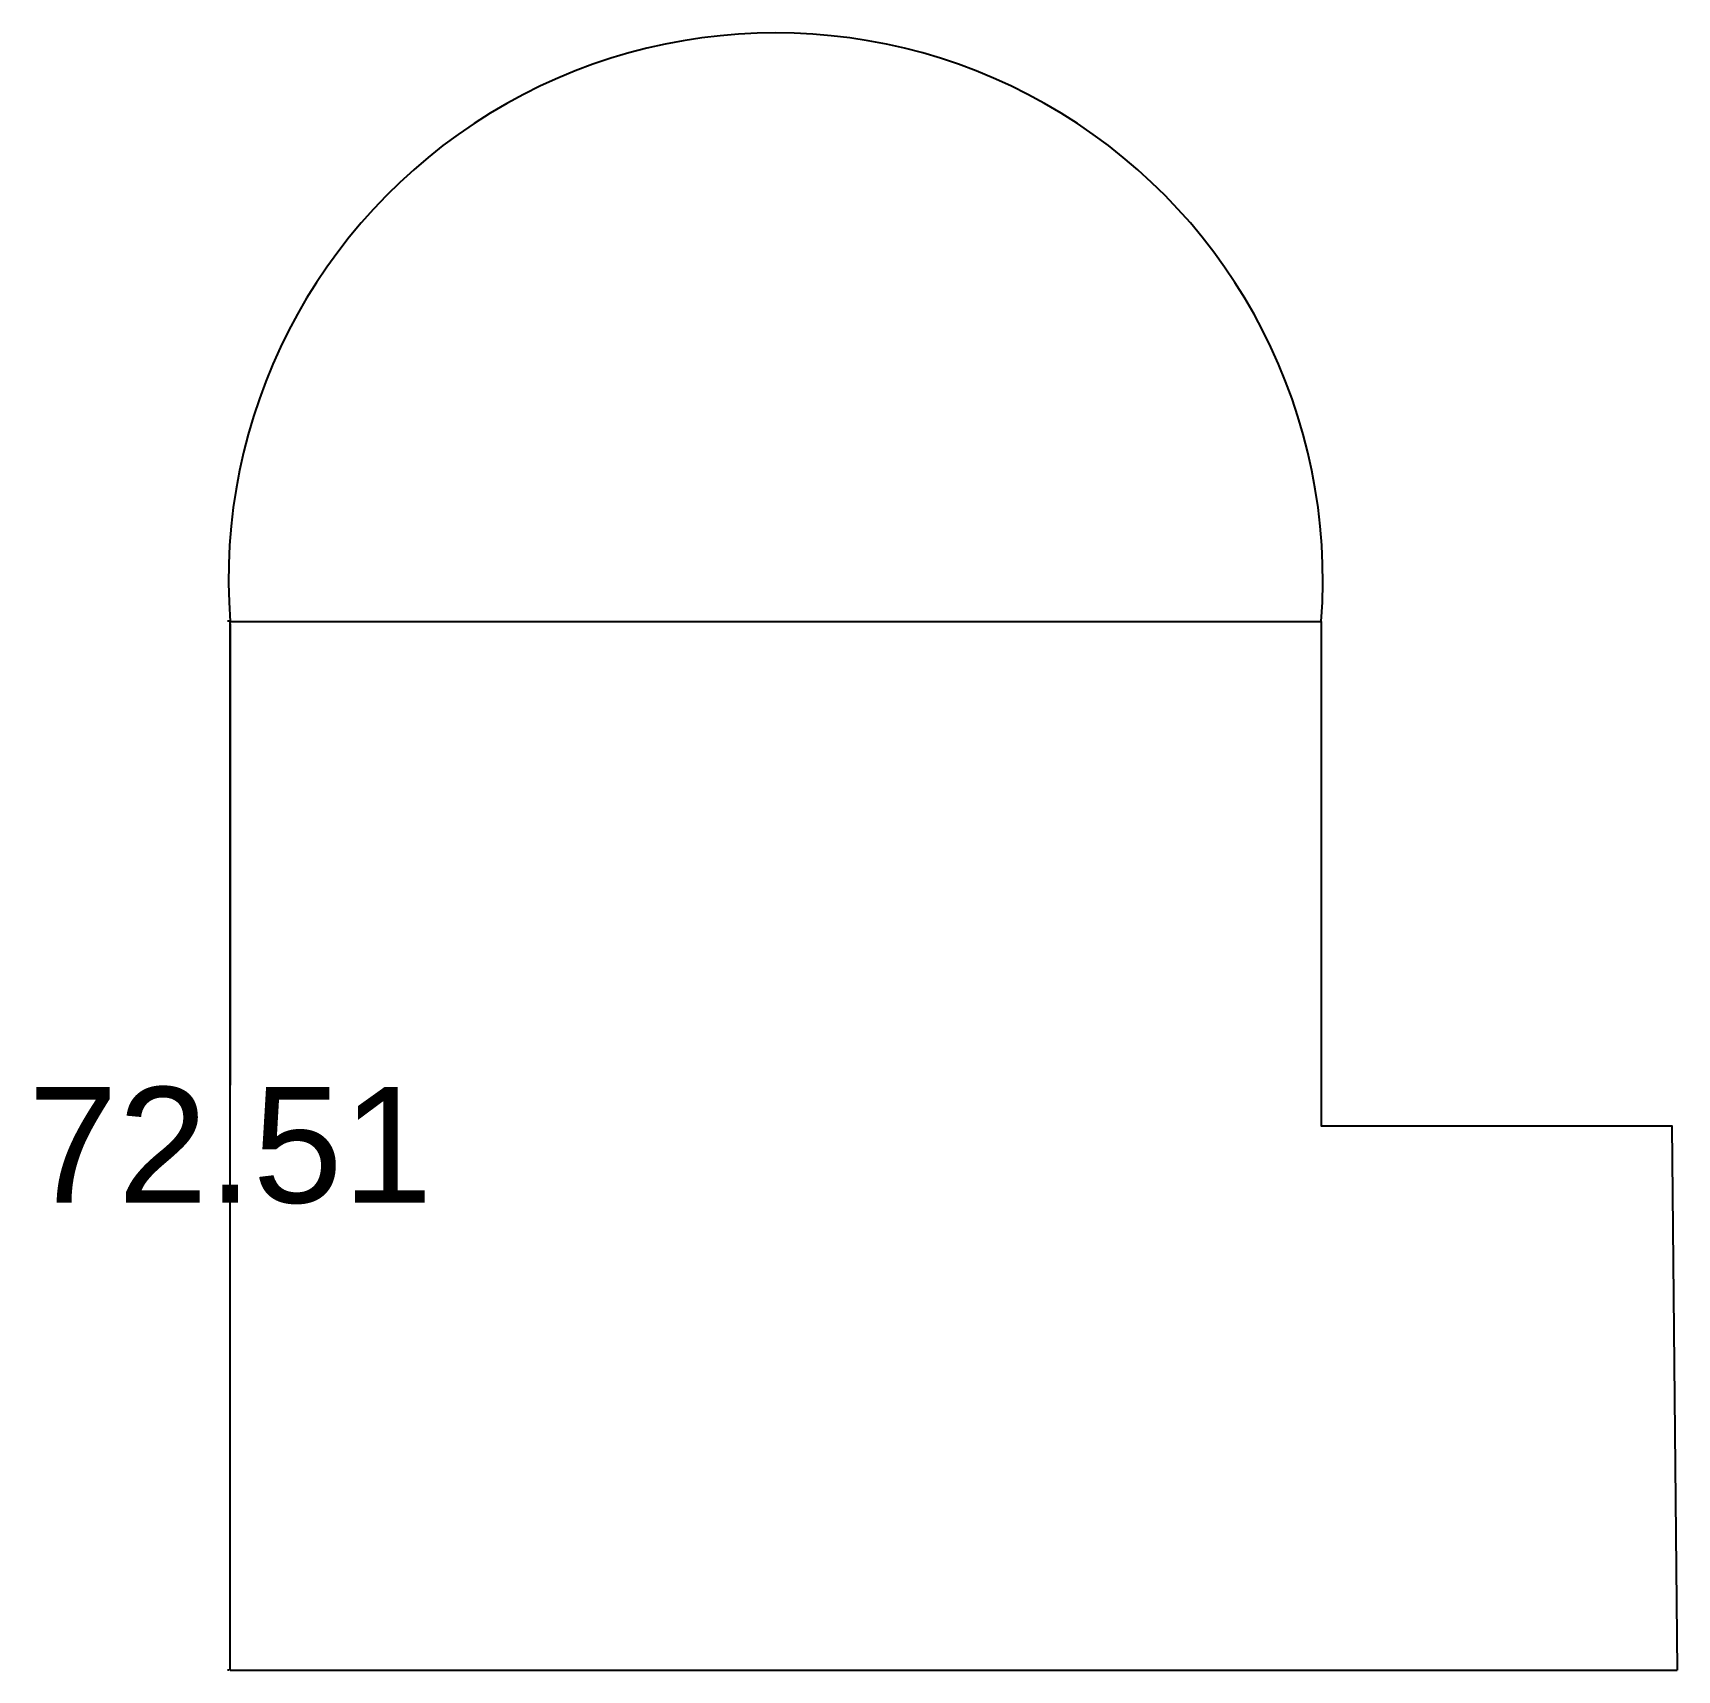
# Model space of a CAD drawing. Header units: millimetres. Extents: x -1 to 113, y 12 to 126.
import ezdxf

# ---------------------------------------------------------------- set-up
doc = ezdxf.new("R2010")
doc.units = ezdxf.units.MM
doc.header["$MEASUREMENT"] = 0
doc.styles.get("Standard").update_dxf_attribs({"font": 'arial.ttf', "height": 8})
doc.dimstyles.get("Standard").update_dxf_attribs({"dimtxt": 20, "dimasz": 0.18, "dimexe": 0.18, "dimexo": 0.0625, "dimgap": 0.09, "dimtad": 0, "dimtih": 1, "dimtoh": 1, "dimzin": 0, "dimdsep": 46, "dimtxsty": 'Standard', "dimcen": 0.09, "dimadec": 0, "dimazin": 0, "dimtfac": 1, "dimtofl": 0, "dimtmove": 0, "dimatfit": 3, "dimfxl": 1, "dimtolj": 1, "dimtzin": 0, "dimarcsym": 0})

# ---------------------------------------------------------------- blocks, each defined once
blk = doc.blocks.new('*D4')
at = {"color": 0, "lineweight": -2, "transparency": 16777216}
for p, q in [((12.59, 84.85), (12.48, 84.85)), ((12.66, 84.67), (12.66, 52.77)), ((12.66, 12.52), (12.66, 44.42)), ((12.59, 12.34), (12.48, 12.34))]:
    blk.add_line(p, q, dxfattribs=at)
at = {"color": 0, "transparency": 16777216}
for points in [[(12.63, 84.67), (12.69, 84.67), (12.66, 84.85)], [(12.63, 12.52), (12.69, 12.52), (12.66, 12.34)]]:
    blk.add_solid(points, dxfattribs=at)
at = {"layer": 'Defpoints', "color": 0, "transparency": 16777216}
for p in [(12.66, 84.85), (12.66, 84.85), (12.66, 12.34)]:
    blk.add_point(p, dxfattribs=at)
at = {"color": 0, "transparency": 16777216, "insert": (12.66, 48.59), "char_height": 8, "attachment_point": 5}
blk.add_mtext('\\A1;72.51', dxfattribs=at)

msp = doc.modelspace()

# ---------------------------------------------------------------- linework, layer by layer
msp.add_line((12.656, 12.337), (112.656, 12.337))
msp.add_lwpolyline([(12.656, 12.337), (12.656, 84.845), (88.064, 84.845), (88.064, 49.963), (112.294, 49.963), (112.656, 12.337)])
msp.add_arc((50.36, 87.716), 37.813, 355.64642, 184.35358)

# ---------------------------------------------------------------- dimensions: what is measured, and where the dimension line sits
dim = msp.add_linear_dim(base=(12.656, 84.845), p1=(12.656, 12.337), p2=(12.656, 84.845), angle=90, dimstyle='Standard')
dim.commit()
dim.dimension.update_dxf_attribs({"geometry": '*D4', "text_midpoint": (12.656, 48.591)})

doc.saveas('drawing.dxf')
